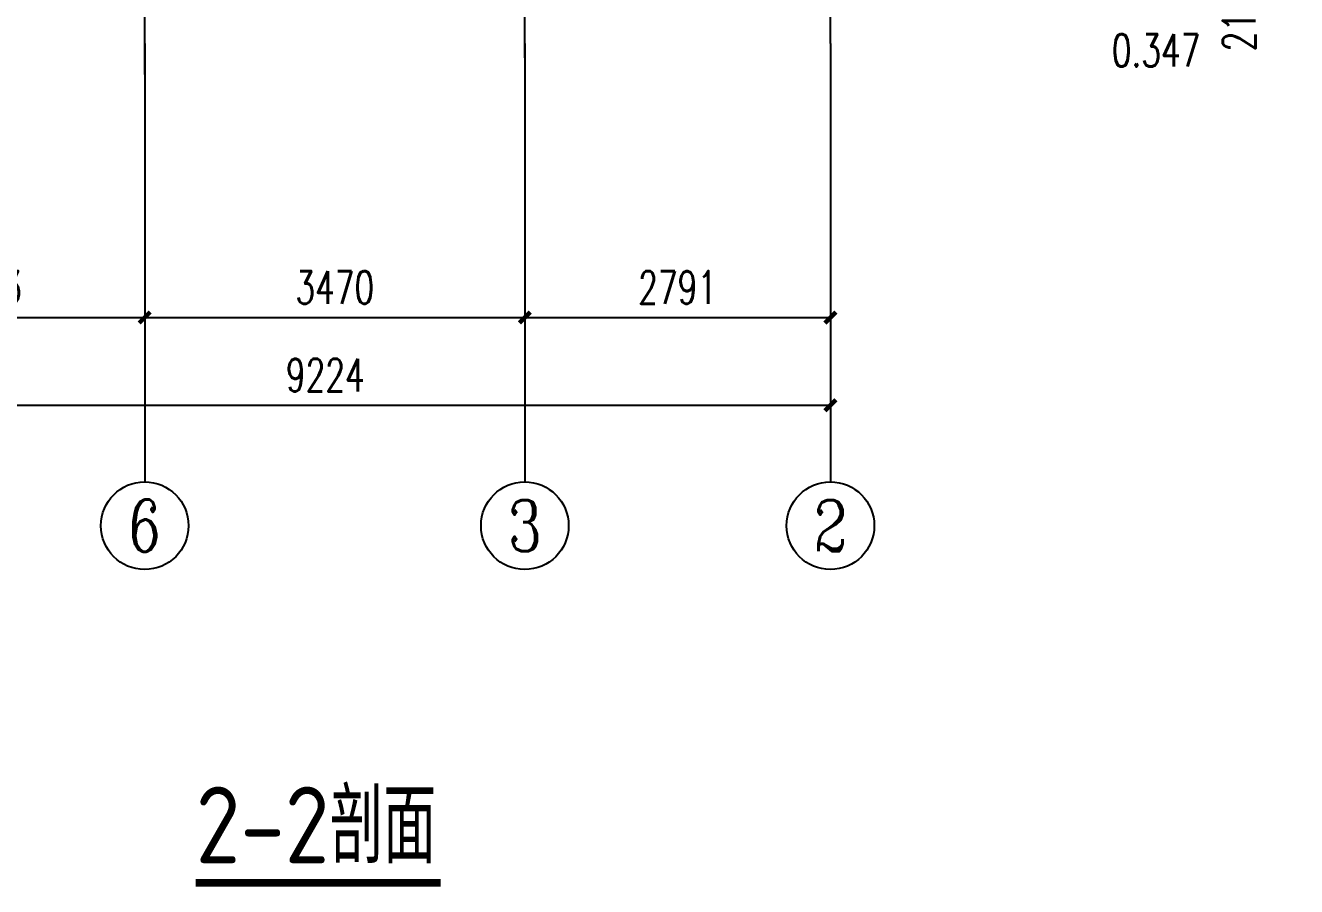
# Model space of a CAD drawing. Extents: x -20250 to 331240, y -699 to 63168.
# Drawn here: x 226502 to 238108, y -692 to 7166 of the extents above; entities that cross this region are included whole.
import ezdxf
from ezdxf.enums import TextEntityAlignment as Align

# ---------------------------------------------------------------- set-up
doc = ezdxf.new("R2010")
doc.units = 0
doc.header["$LTSCALE"] = 1000
doc.header["$MEASUREMENT"] = 0
for name, color, linetype in [('AXIS', 3, 'Continuous'), ('AXIS_TEXT', 7, 'Continuous'), ('DIM_SYMB', 3, 'Continuous'), ('DOTE', 1, 'Continuous'), ('PUB_DIM', 3, 'Continuous'), ('PUB_TEXT', 7, 'Continuous')]:
    doc.layers.add(name, color=color, linetype=linetype)
doc.styles.add('_TCH_AXIS', font='COMPLEX', dxfattribs={"bigfont": 'GBCBIG'})
doc.styles.add('_TCH_DIM', font='SIMPLEX', dxfattribs={"bigfont": 'GBCBIG'})
doc.styles.add('_TCH_DIM_T3', font='SIMPLEX', dxfattribs={"width": 0.705882, "bigfont": 'GBCBIG'})
doc.styles.add('COMPLEX', font='COMPLEX')
doc.styles.get("Standard").update_dxf_attribs({"font": 'gbenor.shx', "bigfont": 'gbcbig.shx'})
doc.dimstyles.new('_TCH_ARCH&&100', dxfattribs={"dimtxt": 297.5, "dimasz": 100, "dimexe": 250, "dimexo": 300, "dimgap": 126.25, "dimtad": 1, "dimdec": 0, "dimzin": 0, "dimdsep": 46, "dimtxsty": '_TCH_DIM_T3', "dimblk": 'ARCHTICK', "dimcen": 0.09, "dimclrt": 7, "dimazin": 2, "dimtfac": 1, "dimtdec": 0, "dimtix": 1, "dimtmove": 2, "dimatfit": 3, "dimfxl": 1, "dimtolj": 1, "dimtzin": 0, "dimarcsym": 0})

# ---------------------------------------------------------------- blocks, each defined once
blk = doc.blocks.new('_ArchTick')
at = {"color": 0, "linetype": 'ByBlock', "const_width": 0.4}
blk.add_lwpolyline([(-0.5, -0.5), (0.5, 0.5)], dxfattribs=at)
blk = doc.blocks.new('*D45')
at = {"layer": 'Defpoints', "color": 0, "transparency": 16777216}
for p in [(235618, 7764), (237858, 7764), (235618, 7545)]:
    blk.add_point(p, dxfattribs=at)
at = {"layer": 'PUB_DIM', "color": 0, "lineweight": -2, "transparency": 16777216}
for p, q in [((237858, 7764), (237858, 7864)), ((235918, 7764), (238108, 7764)), ((237858, 7545), (237858, 7764)), ((235918, 7545), (238108, 7545)), ((237858, 7545), (237858, 7445))]:
    blk.add_line(p, q, dxfattribs=at)
at = {"layer": 'PUB_DIM', "color": 0, "lineweight": -2, "transparency": 16777216, "xscale": 100, "yscale": 100, "zscale": 100}
for p, rotation in [((237858, 7764), 270), ((237858, 7545), 90)]:
    blk.add_blockref('_ArchTick', p, dxfattribs=dict(at, rotation=rotation))
at = {"layer": 'PUB_DIM', "color": 7, "transparency": 16777216, "insert": (237583, 7200), "char_height": 297.5, "attachment_point": 5, "rotation": 90, "style": '_TCH_DIM_T3'}
blk.add_mtext('\\A1;219', dxfattribs=at)
blk = doc.blocks.new('*D103')
at = {"layer": 'AXIS', "color": 0, "lineweight": -2, "transparency": 16777216}
for p, q in [((231062, 6701), (231062, 4251)), ((233852, 6701), (233852, 4251)), ((231062, 4501), (233852, 4501))]:
    blk.add_line(p, q, dxfattribs=at)
at = {"layer": 'Defpoints', "color": 0, "transparency": 16777216}
for p in [(231062, 7001), (233852, 7001), (233852, 4501)]:
    blk.add_point(p, dxfattribs=at)
at = {"layer": 'AXIS', "color": 0, "lineweight": -2, "transparency": 16777216, "xscale": 100, "yscale": 100, "zscale": 100, "rotation": 180}
blk.add_blockref('_ArchTick', (231062, 4501), dxfattribs=at)
at = {"layer": 'AXIS', "color": 0, "lineweight": -2, "transparency": 16777216, "xscale": 100, "yscale": 100, "zscale": 100}
blk.add_blockref('_ArchTick', (233852, 4501), dxfattribs=at)
at = {"layer": 'AXIS', "color": 7, "transparency": 16777216, "insert": (232457, 4776), "char_height": 297.5, "attachment_point": 5, "style": '_TCH_DIM_T3'}
blk.add_mtext('\\A1;2791', dxfattribs=at)
blk = doc.blocks.new('*D104')
at = {"layer": 'AXIS', "color": 0, "lineweight": -2, "transparency": 16777216}
for p, q in [((227591, 6701), (227591, 4251)), ((231062, 6701), (231062, 4251)), ((227591, 4501), (231062, 4501))]:
    blk.add_line(p, q, dxfattribs=at)
at = {"layer": 'Defpoints', "color": 0, "transparency": 16777216}
for p in [(227591, 7001), (231062, 7001), (231062, 4501)]:
    blk.add_point(p, dxfattribs=at)
at = {"layer": 'AXIS', "color": 0, "lineweight": -2, "transparency": 16777216, "xscale": 100, "yscale": 100, "zscale": 100, "rotation": 180}
blk.add_blockref('_ArchTick', (227591, 4501), dxfattribs=at)
at = {"layer": 'AXIS', "color": 0, "lineweight": -2, "transparency": 16777216, "xscale": 100, "yscale": 100, "zscale": 100}
blk.add_blockref('_ArchTick', (231062, 4501), dxfattribs=at)
at = {"layer": 'AXIS', "color": 7, "transparency": 16777216, "insert": (229327, 4776), "char_height": 297.5, "attachment_point": 5, "style": '_TCH_DIM_T3'}
blk.add_mtext('\\A1;3470', dxfattribs=at)
blk = doc.blocks.new('*D105')
at = {"layer": 'AXIS', "color": 0, "lineweight": -2, "transparency": 16777216}
for p, q in [((224628, 6701), (224628, 4251)), ((227591, 6701), (227591, 4251)), ((224628, 4501), (227591, 4501))]:
    blk.add_line(p, q, dxfattribs=at)
at = {"layer": 'Defpoints', "color": 0, "transparency": 16777216}
for p in [(224628, 7001), (227591, 7001), (227591, 4501)]:
    blk.add_point(p, dxfattribs=at)
at = {"layer": 'AXIS', "color": 0, "lineweight": -2, "transparency": 16777216, "xscale": 100, "yscale": 100, "zscale": 100, "rotation": 180}
blk.add_blockref('_ArchTick', (224628, 4501), dxfattribs=at)
at = {"layer": 'AXIS', "color": 0, "lineweight": -2, "transparency": 16777216, "xscale": 100, "yscale": 100, "zscale": 100}
blk.add_blockref('_ArchTick', (227591, 4501), dxfattribs=at)
at = {"layer": 'AXIS', "color": 7, "transparency": 16777216, "insert": (226110, 4776), "char_height": 297.5, "attachment_point": 5, "style": '_TCH_DIM_T3'}
blk.add_mtext('\\A1;2963', dxfattribs=at)
blk = doc.blocks.new('*D106')
at = {"layer": 'AXIS', "color": 0, "lineweight": -2, "transparency": 16777216}
for p, q in [((224628, 6701), (224628, 3451)), ((233852, 6701), (233852, 3451)), ((224628, 3701), (233852, 3701))]:
    blk.add_line(p, q, dxfattribs=at)
at = {"layer": 'Defpoints', "color": 0, "transparency": 16777216}
for p in [(224628, 7001), (233852, 7001), (233852, 3701)]:
    blk.add_point(p, dxfattribs=at)
at = {"layer": 'AXIS', "color": 0, "lineweight": -2, "transparency": 16777216, "xscale": 100, "yscale": 100, "zscale": 100, "rotation": 180}
blk.add_blockref('_ArchTick', (224628, 3701), dxfattribs=at)
at = {"layer": 'AXIS', "color": 0, "lineweight": -2, "transparency": 16777216, "xscale": 100, "yscale": 100, "zscale": 100}
blk.add_blockref('_ArchTick', (233852, 3701), dxfattribs=at)
at = {"layer": 'AXIS', "color": 7, "transparency": 16777216, "insert": (229240, 3976), "char_height": 297.5, "attachment_point": 5, "style": '_TCH_DIM_T3'}
blk.add_mtext('\\A1;9224', dxfattribs=at)
blk = doc.blocks.new('_AXISO')
blk.add_circle((0, 0), 0.5)
at = {"layer": 'AXIS_TEXT', "style": 'COMPLEX', "width": 1.041667}
blk.add_attdef('A', text='', height=0.56, dxfattribs=at).set_placement((-0.25, -0.28), (0.25, -0.28), align=Align.FIT)

msp = doc.modelspace()

# ---------------------------------------------------------------- linework, layer by layer
at = {"layer": 'AXIS'}
for p, q in [((227591.3, 7001.5), (227591.3, 3001.5)), ((231061.7, 7001.5), (231061.7, 3001.5)), ((233852.4, 7001.5), (233852.4, 3001.5))]:
    msp.add_line(p, q, dxfattribs=at)
at = {"layer": 'DIM_SYMB', "const_width": 70}
msp.add_lwpolyline([(228056.9, -656.6), (230293.2, -656.6)], dxfattribs=at)
at = {"layer": 'DOTE'}
for p, q in [((227591.3, 6717.7, 0), (227591.3, 7545.2, 0)), ((231061.7, 6870.7, 0), (231061.7, 7545.2, 0)), ((233852.4, 7001.5, 0), (233852.4, 7545.2, 0))]:
    msp.add_line(p, q, dxfattribs=at)

# ---------------------------------------------------------------- block references
at = {"layer": 'AXIS'}
ref = msp.add_blockref('_AXISO', (227591.3, 2601.5), dxfattribs=dict(at, xscale=800, yscale=800, zscale=800))
ref.add_attrib('A', '6', dxfattribs={"layer": 'AXIS_TEXT', "height": 476.1, "style": '_TCH_AXIS', "width": 0.928571}).set_placement((227443.9, 2363.4), (227738.7, 2363.4), align=Align.FIT)
ref = msp.add_blockref('_AXISO', (231061.7, 2601.5), dxfattribs=dict(at, xscale=800, yscale=800, zscale=800))
ref.add_attrib('A', '3', dxfattribs={"layer": 'AXIS_TEXT', "height": 465.9, "style": '_TCH_AXIS'}).set_placement((230906.4, 2368.5), (231217, 2368.5), align=Align.FIT)
ref = msp.add_blockref('_AXISO', (233852.4, 2601.5), dxfattribs=dict(at, xscale=800, yscale=800, zscale=800))
ref.add_attrib('A', '2', dxfattribs={"layer": 'AXIS_TEXT', "height": 465.9, "style": '_TCH_AXIS'}).set_placement((233697.1, 2368.5), (234007.7, 2368.5), align=Align.FIT)

# ---------------------------------------------------------------- texts
at = {"layer": 'PUB_TEXT', "style": '_TCH_DIM', "width": 0.705882}
msp.add_text('0.347', height=297.5, dxfattribs=at).set_placement((236420.6, 6790.2))
at = {"layer": 'PUB_TEXT'}
for s, height, p in [('剖面', 675.18, (229281.9, -479.3)), ('2-2', 700, (228056.9, -479.3))]:
    msp.add_text(s, height=height, dxfattribs=at).set_placement(p)

# ---------------------------------------------------------------- dimensions: what is measured, and where the dimension line sits
at = {"layer": 'AXIS'}
for p1, p2, distance, picture, middle in [((224628.2, 7001.5), (227591.3, 7001.5), -2500, '*D105', (226109.8, 4776.5)), ((224628.2, 7001.5), (233852.4, 7001.5), -3300, '*D106', (229240.3, 3976.5)), ((227591.3, 7001.5), (231061.7, 7001.5), -2500, '*D104', (229326.5, 4776.5)), ((231061.7, 7001.5), (233852.4, 7001.5), -2500, '*D103', (232457, 4776.5))]:
    dim = msp.add_aligned_dim(p1=p1, p2=p2, distance=distance, dimstyle='_TCH_ARCH&&100', dxfattribs=at)
    dim.commit()
    dim.dimension.update_dxf_attribs({"geometry": picture, "text_midpoint": middle})
at = {"layer": 'PUB_DIM'}
dim = msp.add_linear_dim(base=(237858.1, 7764.5), p1=(235617.7, 7545.2), p2=(235617.7, 7764.5), angle=90, dimstyle='_TCH_ARCH&&100', dxfattribs=at)
dim.commit()
dim.dimension.update_dxf_attribs({"geometry": '*D45', "text_midpoint": (237583.1, 7200.2), "dimtype": 129})

doc.saveas('drawing.dxf')
